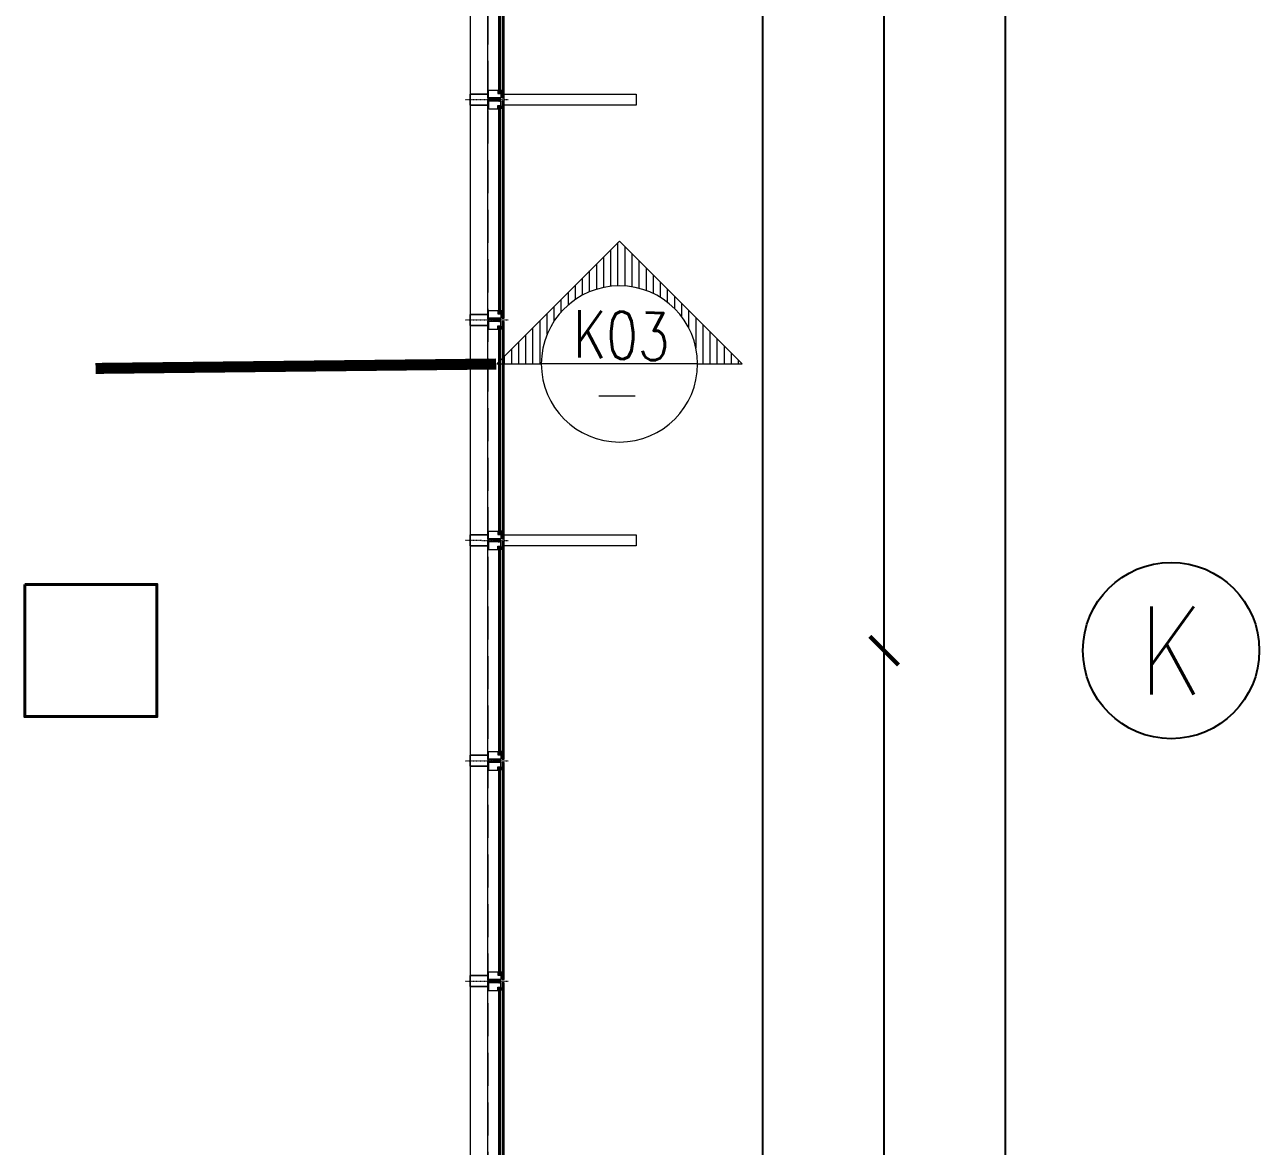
# Model space of a CAD drawing. Header units: millimetres. Extents: x 33350 to 35310, y -217097 to -211540.
# Drawn here: x 34685 to 35245, y -214119 to -213610 of the extents above; entities that cross this region are included whole.
import ezdxf
from ezdxf.enums import TextEntityAlignment as Align

# ---------------------------------------------------------------- set-up
doc = ezdxf.new("R2010")
doc.units = ezdxf.units.MM
doc.header["$LTSCALE"] = 60
doc.header["$MEASUREMENT"] = 0
doc.header["$PDMODE"] = 3
for name, pattern in [('CENTER', [2, 1.25, -0.25, 0.25, -0.25]), ('DASHDOT', [1, 0.5, -0.25, 0, -0.25]), ('HIDDEN', [0.375, 0.25, -0.125])]:
    doc.linetypes.add(name, pattern=pattern)
for name, color, linetype, lineweight in [('M-BOUNDARYWALL', 1, 'Continuous', 13), ('M-CA-01', 131, 'Continuous', 5), ('M-DIM-02', 3, 'Continuous', 20), ('M-DO-PEN-01', 150, 'Continuous', 15), ('M-GO-04', 8, 'Continuous', 9), ('M-GO-05', 245, 'Continuous', 5), ('M-HTC-TOP-01', 8, 'Continuous', 9), ('M-SB-AKS-01', 252, 'CENTER', 18), ('M-SB-BLN-01', 210, 'Continuous', 25), ('M-SB-REF-01', 240, 'Continuous', 20), ('M-SB-YZ-01', 255, 'Continuous', 20), ('M-TA-01', 2, 'Continuous', 40), ('M-TBL-YZ-03_ENG', 255, 'Continuous', 20)]:
    doc.layers.add(name, color=color, linetype=linetype, lineweight=lineweight)
doc.styles.add('ROMANS', font='ROMANSTW.SHX', dxfattribs={"width": 0.8})
doc.styles.add('TEXT1000', font='romand.shx', dxfattribs={"height": 1500})
doc.styles.add('TROMANS', font='ROMANSTW.SHX', dxfattribs={"width": 0.8})
doc.dimstyles.new('1-100d', dxfattribs={"dimtxt": 24, "dimasz": 13, "dimexe": 12, "dimexo": 20, "dimgap": 8, "dimtad": 1, "dimdec": 0, "dimzin": 0, "dimdsep": 46, "dimtxsty": 'ROMANS', "dimblk": 'ARCHTICK', "dimcen": 0, "dimdle": 12, "dimclrd": 256, "dimclre": 256, "dimclrt": 256, "dimadec": 0, "dimazin": 0, "dimtfac": 0.064, "dimtdec": 0, "dimtix": 1, "dimtofl": 0, "dimtmove": 2, "dimatfit": 3, "dimldrblk": 'olcu tick', "dimfxl": 80, "dimfxlon": 1, "dimtolj": 1, "dimtzin": 0, "dimarcsym": 0})

# ---------------------------------------------------------------- blocks, each defined once
blk = doc.blocks.new('REF-01')
for p, q in [((0, 110), (-110, 0)), ((-5.1, 69.8), (-5.1, 104.9)), ((110, 0), (0, 110)), ((1.3, 70), (1.3, 108.7)), ((7.6, 69.6), (7.6, 102.4)), ((-17.8, 67.7), (-17.8, 92.2)), ((-11.4, 69.1), (-11.4, 98.6)), ((14, 68.6), (14, 96)), ((20.3, 67), (20.3, 89.7)), ((-30.5, 63), (-30.5, 79.5)), ((-24.1, 65.7), (-24.1, 85.9)), ((26.7, 64.7), (26.7, 83.3)), ((-43.2, 55.1), (-43.2, 66.8)), ((-36.8, 59.5), (-36.8, 73.2)), ((33, 61.7), (33, 77)), ((39.4, 57.9), (39.4, 70.6)), ((-49.5, 49.5), (-49.5, 60.5)), ((45.7, 53), (45.7, 64.3)), ((52.1, 46.8), (52.1, 57.9)), ((-62.2, 32.1), (-62.2, 47.8)), ((-55.9, 42.2), (-55.9, 54.1)), ((58.4, 38.6), (58.4, 51.6)), ((64.8, 26.6), (64.8, 45.2)), ((-74.9, 0), (-74.9, 35.1)), ((-68.6, 14), (-68.6, 41.4)), ((71.1, 0), (71.1, 38.9)), ((-87.6, 0), (-87.6, 22.4)), ((-81.3, 0), (-81.3, 28.7)), ((77.5, 0), (77.5, 32.5)), ((83.8, 0), (83.8, 26.2)), ((-94, 0), (-94, 16)), ((90.2, 0), (90.2, 19.8)), ((96.5, 0), (96.5, 13.5)), ((-70, 0), (-110, 0)), ((-70, 0), (-108.6, 0)), ((-106.7, 0), (-106.7, 3.3)), ((-100.3, 0), (-100.3, 9.7)), ((110, 0), (70, 0)), ((102.9, 0), (102.9, 7.1)), ((109.2, 0), (109.2, 0.8))]:
    blk.add_line(p, q)
blk.add_circle((0, 0), 70)
blk = doc.blocks.new('A$C55F92D82')
at = {"layer": 'M-SB-REF-01', "extrusion": (0.256241, 0.128965, 0.957971)}
for p, q in [((1374, 2064, -73), (1848, 2064, -200)), ((580, 1636, 197), (2608, 1636, -345))]:
    blk.add_line(p, q, dxfattribs=at)
at = {"layer": 'M-SB-REF-01', "extrusion": (-0.256241, -0.128965, -0.957971), "xscale": 14.99999999985527, "yscale": 14.99999999985527, "zscale": -14.99999999997227, "rotation": 295.7407830747898}
blk.add_blockref('REF-01', (-745, -2090, -549), dxfattribs=at)
blk = doc.blocks.new('_ArchTick')
at = {"color": 0, "linetype": 'ByBlock', "const_width": 0.15}
blk.add_lwpolyline([(-0.5, -0.5), (0.5, 0.5)], dxfattribs=at)
blk = doc.blocks.new('*D50')
at = {"layer": 'Defpoints', "color": 0, "transparency": 16777216}
for p in [(34705.86, -212064.09), (35129.8, -212064.09), (34800.87, -216624.09)]:
    blk.add_point(p, dxfattribs=at)
at = {"layer": 'M-DIM-02', "lineweight": -2, "transparency": 16777216}
for p, q in [((35129.8, -216636.09), (35129.8, -212052.09)), ((35049.8, -212064.09), (35141.8, -212064.09)), ((35049.8, -216624.09), (35141.8, -216624.09))]:
    blk.add_line(p, q, dxfattribs=at)
at = {"layer": 'M-DIM-02', "lineweight": -2, "transparency": 16777216, "xscale": 13, "yscale": 13, "zscale": 13}
for p, rotation in [((35129.8, -212064.09), 90), ((35129.8, -216624.09), 270)]:
    blk.add_blockref('_ArchTick', p, dxfattribs=dict(at, rotation=rotation))
at = {"layer": 'M-DIM-02', "transparency": 16777216, "insert": (35109.8, -214344.09), "char_height": 24, "attachment_point": 5, "rotation": 90, "style": 'ROMANS'}
blk.add_mtext('\\A1;4560', dxfattribs=at)
blk = doc.blocks.new('olcu tick')
for p, q in [((0, 20), (0, -20)), ((-10, -10), (10, 10)), ((-20, 0), (20, 0))]:
    blk.add_line(p, q)
blk = doc.blocks.new('*D59')
at = {"layer": 'Defpoints', "color": 0, "transparency": 16777216}
for p in [(35074.8, -212994.09), (35083.54, -212994.09), (35074.8, -213894.09)]:
    blk.add_point(p, dxfattribs=at)
at = {"layer": 'M-DIM-02', "lineweight": -2, "transparency": 16777216}
blk.add_line((35074.8, -213906.09), (35074.8, -212982.09), dxfattribs=at)
at = {"layer": 'M-DIM-02', "lineweight": -2, "transparency": 16777216, "xscale": 13, "yscale": 13, "zscale": 13}
for p, rotation in [((35074.8, -212994.09), 90), ((35074.8, -213894.09), 270)]:
    blk.add_blockref('_ArchTick', p, dxfattribs=dict(at, rotation=rotation))
at = {"layer": 'M-DIM-02', "transparency": 16777216, "insert": (35054.8, -213444.09), "char_height": 24, "attachment_point": 5, "rotation": 90, "style": 'ROMANS'}
blk.add_mtext('\\A1;900', dxfattribs=at)
blk = doc.blocks.new('*D60')
at = {"layer": 'Defpoints', "color": 0, "transparency": 16777216}
for p in [(35074.8, -213894.09), (35074.8, -213894.09), (35083.54, -214794.09)]:
    blk.add_point(p, dxfattribs=at)
at = {"layer": 'M-DIM-02', "lineweight": -2, "transparency": 16777216}
blk.add_line((35074.8, -214806.09), (35074.8, -213882.09), dxfattribs=at)
at = {"layer": 'M-DIM-02', "lineweight": -2, "transparency": 16777216, "xscale": 13, "yscale": 13, "zscale": 13}
for p, rotation in [((35074.8, -213894.09), 90), ((35074.8, -214794.09), 270)]:
    blk.add_blockref('_ArchTick', p, dxfattribs=dict(at, rotation=rotation))
at = {"layer": 'M-DIM-02', "transparency": 16777216, "insert": (35054.8, -214344.09), "char_height": 24, "attachment_point": 5, "rotation": 90, "style": 'ROMANS'}
blk.add_mtext('\\A1;900', dxfattribs=at)
blk = doc.blocks.new('*D64')
at = {"layer": 'Defpoints', "color": 0, "transparency": 16777216}
for p in [(34780.87, -212964.09), (35019.8, -212964.09), (34764.96, -216624.09)]:
    blk.add_point(p, dxfattribs=at)
at = {"layer": 'M-DIM-02', "lineweight": -2, "transparency": 16777216}
for p, q in [((35019.8, -216636.09), (35019.8, -212952.09)), ((34939.8, -212964.09), (35031.8, -212964.09)), ((34939.8, -216624.09), (35031.8, -216624.09))]:
    blk.add_line(p, q, dxfattribs=at)
at = {"layer": 'M-DIM-02', "lineweight": -2, "transparency": 16777216, "xscale": 13, "yscale": 13, "zscale": 13}
for p, rotation in [((35019.8, -212964.09), 90), ((35019.8, -216624.09), 270)]:
    blk.add_blockref('_ArchTick', p, dxfattribs=dict(at, rotation=rotation))
at = {"layer": 'M-DIM-02', "transparency": 16777216, "insert": (34999.8, -214794.09), "char_height": 24, "attachment_point": 5, "rotation": 90, "style": 'ROMANS'}
blk.add_mtext('\\A1;3660', dxfattribs=at)
blk = doc.blocks.new('A$C1ACC724F')
at = {"layer": 'M-HTC-TOP-01'}
h = blk.add_hatch(dxfattribs=at)
h.set_pattern_fill('ANSI31', color=8, scale=0.1, style=0)
h.set_pattern_definition([(45, (-8651474.36346, 4614010.09782), (-0.224506403027, 0.224506403027), [])])
h.paths.add_polyline_path([(140.1, 7.5), (109.5, 7.5), (109.5, -7.5), (140.1, -7.5, -0.4)])
at = {"color": 8}
blk.add_lwpolyline([(109.5, -7.5), (109.5, 7.5)], dxfattribs=at)
at = {"layer": 'M-DO-PEN-01', "color": 8}
for points in [[(107, 5), (107, -5), (80, -5), (80, -25), (0, -25), (0, 25), (80, 25), (80, 5)], [(125.5, 42.1), (125.5, 27.1), (140.1, 27.1), (140.1, 7.5), (83, 7.5), (83, 42.1)], [(125.5, -42.1), (125.5, -27.1), (140.1, -27.1), (140.1, -7.5), (83, -7.5), (83, -42.1)]]:
    blk.add_lwpolyline(points, close=True, dxfattribs=at)
blk.add_lwpolyline([(140.1, 7.5, 0.4), (140.1, -7.5, 2.5)], format="xyb", dxfattribs=at)
at = {"layer": 'M-SB-AKS-01', "color": 8, "ltscale": 0.0001}
blk.add_line((-20, 0), (172.5, 0), dxfattribs=at)
blk = doc.blocks.new('A$C215579DE')
at = {"layer": 'M-HTC-TOP-01'}
h = blk.add_hatch(dxfattribs=at)
h.set_pattern_fill('ANSI31', color=256, scale=0.1, angle=-90, style=0)
h.set_pattern_definition([(315, (8959691.16052, 17368482.36858), (0.2245064030267, 0.2245064030267), [])])
h.paths.add_polyline_path([(13.75, -3.11), (14.61, -3.11), (14.61, -3.97), (13.75, -3.97)])
h = blk.add_hatch(dxfattribs=at)
h.set_pattern_fill('ANSI31', color=256, scale=0.1, angle=-90, style=0)
h.set_pattern_definition([(315, (8959691.16064, 17368481.94856), (0.2245064030267, 0.2245064030267), [])])
h.paths.add_polyline_path([(13.75, -96.89), (14.61, -96.89), (14.61, -96.03), (13.75, -96.03)])
for points in [[(13.75, -3.11), (14.61, -3.11), (14.61, -3.97), (13.75, -3.97)], [(13.75, -96.89), (14.61, -96.89), (14.61, -96.03), (13.75, -96.03)]]:
    blk.add_lwpolyline(points, close=True)
at = {"layer": 'M-CA-01'}
for points in [[(12.95, -96.89), (13.75, -96.89), (13.75, -3.11), (12.95, -3.11)], [(14.61, -99.25), (15.41, -99.25), (15.41, -0.75), (14.61, -0.75)]]:
    blk.add_lwpolyline(points, close=True, dxfattribs=at)
at = {"layer": 'M-GO-04'}
for points in [[(0, -2.5), (0, -97.5)], [(8, -97.5), (8, -2.5)]]:
    blk.add_lwpolyline(points, dxfattribs=at)
at = {"layer": 'M-GO-05'}
for points in [[(13.35, -96.89), (13.35, -3.11)], [(15.01, -99.25), (15.01, -0.75)]]:
    blk.add_lwpolyline(points, dxfattribs=at)
at = {"extrusion": (0, 0, -1), "xscale": 0.1, "yscale": 0.1, "zscale": -0.1, "rotation": 180.0000704741028}
blk.add_blockref('A$C1ACC724F', (0, 0), dxfattribs=at)
at = {"xscale": 0.1, "yscale": 0.1, "zscale": 0.1, "rotation": 359.9999295258971}
blk.add_blockref('A$C1ACC724F', (0, -100), dxfattribs=at)

msp = doc.modelspace()

# ---------------------------------------------------------------- linework, layer by layer
at = {"layer": 'M-DO-PEN-01'}
for points in [[(34902.37, -213646.59), (34902.37, -213641.59), (34962.37, -213641.59), (34962.37, -213646.59)], [(34902.37, -213846.59), (34902.37, -213841.59), (34962.37, -213841.59), (34962.37, -213846.59)]]:
    msp.add_lwpolyline(points, close=True, dxfattribs=at)
at = {"layer": 'M-GO-04', "linetype": 'HIDDEN'}
msp.add_line((34894.96, -212884.09), (34894.96, -216704.09), dxfattribs=at)
at = {"layer": 'M-SB-BLN-01'}
msp.add_circle((35204.96, -213894.09), 40, dxfattribs=at)
at = {"layer": 'M-SB-REF-01', "linetype": 'DASHDOT', "ltscale": 15, "const_width": 5}
msp.add_lwpolyline([(34898.81, -213764.09), (34717.09, -213766.09)], dxfattribs=at)
at = {"layer": 'M-TA-01'}
msp.add_lwpolyline([(34684.96, -213864.09), (34744.96, -213864.09), (34744.96, -213924.09), (34684.96, -213924.09)], close=True, dxfattribs=at)

# ---------------------------------------------------------------- block references
for p in [(34886.96, -213544.09), (34886.96, -213644.09), (34886.96, -213744.09), (34886.96, -213844.09), (34886.96, -213944.09), (34886.96, -214044.09)]:
    msp.add_blockref('A$C215579DE', p)
at = {"layer": 'M-BOUNDARYWALL', "extrusion": (0.258399, 0.124586, 0.957971), "xscale": 0.0337500000000002, "yscale": 0.0337500000000002, "zscale": 0.0337500000000002, "rotation": 63.28399938585325}
msp.add_blockref('A$C55F92D82', (-207707.49, 58700.49, -17597.23), dxfattribs=at)

# ---------------------------------------------------------------- texts
at = {"layer": 'M-SB-YZ-01', "style": 'TROMANS', "width": 0.8}
msp.add_text('K', height=40, dxfattribs=at).set_placement((35204.96, -213894.09), align=Align.MIDDLE)
at = {"layer": 'M-TBL-YZ-03_ENG', "extrusion": (0.258399, 0.124586, 0.957971), "insert": (34933.69, -213739.59, 2.65), "char_height": 21.6562, "width": 171.808, "attachment_point": 1, "text_direction": (0.966038, -0.033325, -0.256241), "style": 'TEXT1000'}
msp.add_mtext('{\\Fromans|c162;\\W0.8;K03}', dxfattribs=at)

# ---------------------------------------------------------------- dimensions: what is measured, and where the dimension line sits
at = {"layer": 'M-DIM-02'}
for base, p1, p2, picture, middle in [((35129.8, -212064.09), (34800.87, -216624.09), (34705.86, -212064.09), '*D50', (35109.8, -214344.09)), ((35019.8, -212964.09), (34764.96, -216624.09), (34780.87, -212964.09), '*D64', (34999.8, -214794.09))]:
    dim = msp.add_linear_dim(base=base, p1=p1, p2=p2, angle=90, dimstyle='1-100d', dxfattribs=at)
    dim.commit()
    dim.dimension.update_dxf_attribs({"geometry": picture, "text_midpoint": middle})
for base, p1, p2, picture, middle in [((35074.8, -212994.09), (35074.8, -213894.09), (35083.54, -212994.09), '*D59', (35054.8, -213444.09)), ((35074.8, -213894.09), (35083.54, -214794.09), (35074.8, -213894.09), '*D60', (35054.8, -214344.09))]:
    dim = msp.add_linear_dim(base=base, p1=p1, p2=p2, angle=90, dimstyle='1-100d', override={"dimse1": 1, "dimse2": 1}, dxfattribs=at)
    dim.commit()
    dim.dimension.update_dxf_attribs({"geometry": picture, "text_midpoint": middle})

doc.saveas('drawing.dxf')
